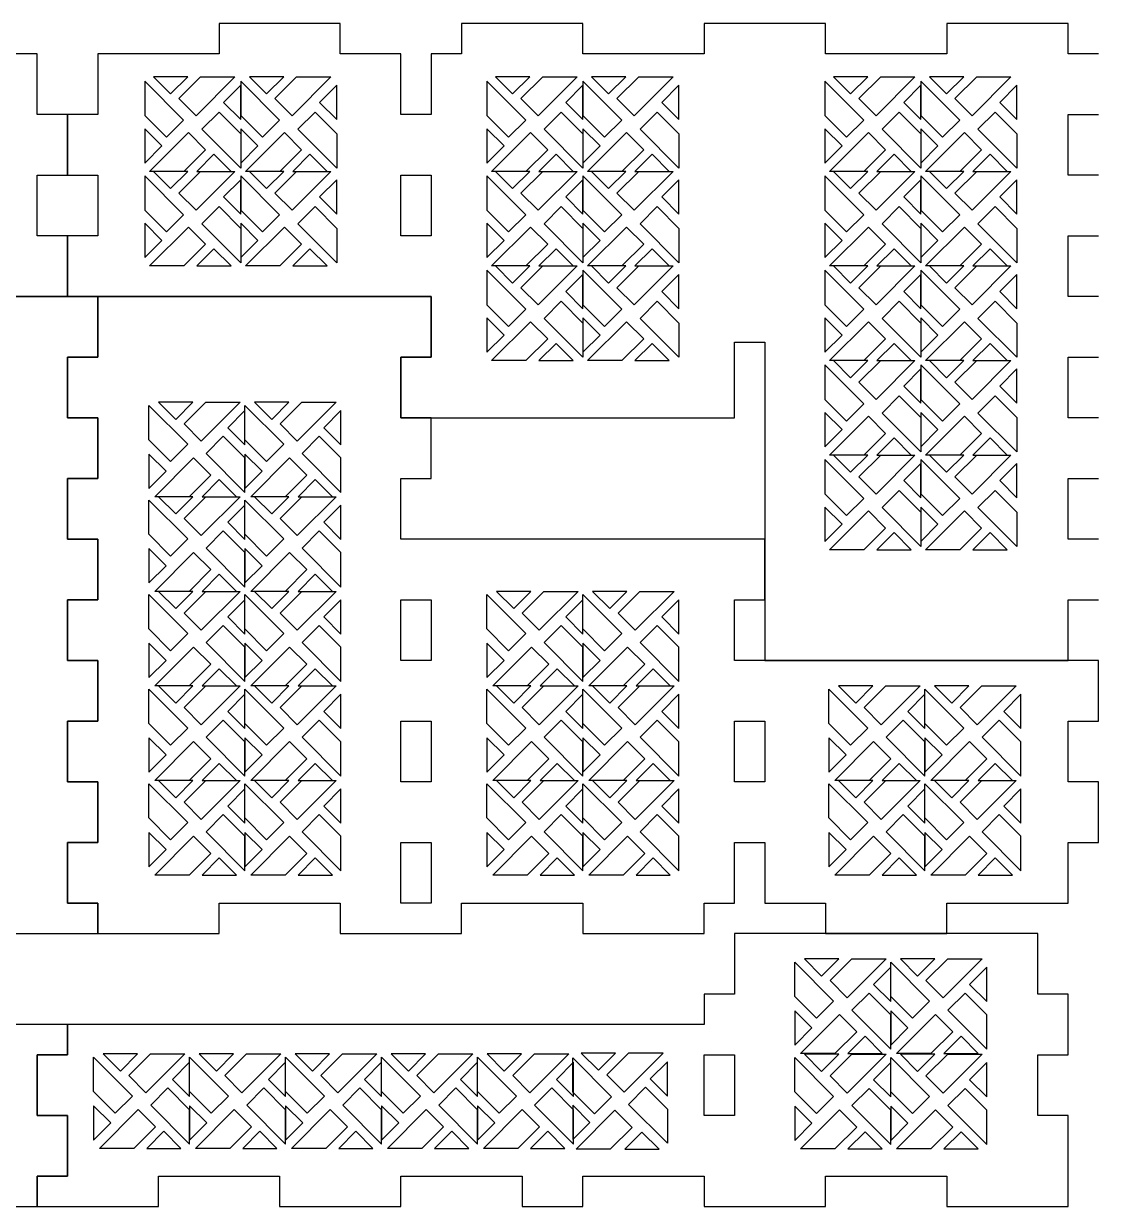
# Model space of a CAD drawing. Extents: x 0 to 1616, y 1148 to 1701.
# Drawn here: x 462 to 964, y 1148 to 1701 of the extents above; entities that cross this region are included whole.
import ezdxf

# ---------------------------------------------------------------- set-up
doc = ezdxf.new("R2010")
doc.units = 0
doc.layers.add('A0134_Printing]', color=7, linetype='CONTINUOUS')

msp = doc.modelspace()

# ---------------------------------------------------------------- linework, layer by layer
at = {"layer": 'A0134_Printing]', "color": 1}
for points in [[(963.904976, 1686.491958), (949.730976, 1686.491958), (949.730976, 1700.664957), (893.037978, 1700.664957), (893.037978, 1686.491958), (836.344979, 1686.491958), (836.344979, 1700.664957), (779.652981, 1700.664957), (779.652981, 1686.491958), (722.958982, 1686.491958), (722.958982, 1700.664957), (666.266983, 1700.664957), (666.266983, 1686.491958), (652.093984, 1686.491958), (652.093984, 1658.144959), (637.919984, 1658.144959), (637.919984, 1686.491958), (609.573985, 1686.491958), (609.573985, 1700.664957), (552.880986, 1700.664957), (552.880986, 1686.491958), (496.187988, 1686.491958), (496.187988, 1658.144959), (482.014988, 1658.144959), (482.014988, 1629.798959), (496.187988, 1629.798959), (496.187988, 1601.45196), (482.014988, 1601.45196), (482.014988, 1573.105961), (637.919984, 1573.105961), (652.093984, 1573.105961), (652.093984, 1544.759961), (637.919984, 1544.759961), (637.919984, 1516.412962), (793.82598, 1516.412962), (793.82598, 1551.845961), (807.99898, 1551.845961), (807.99898, 1403.026965), (949.730976, 1403.026965), (949.730976, 1431.373964), (963.904976, 1431.373964)], [(326.108992, 1573.105961), (482.014988, 1573.105961), (482.014988, 1601.45196), (467.841988, 1601.45196), (467.841988, 1629.798959), (482.014988, 1629.798959), (482.014988, 1658.144959), (467.841988, 1658.144959), (467.841988, 1686.491958), (411.14899, 1686.491958)], [(963.904976, 1629.798959), (949.730976, 1629.798959), (949.730976, 1658.144959), (963.904976, 1658.144959)], [(963.904976, 1573.105961), (949.730976, 1573.105961), (949.730976, 1601.45196), (963.904976, 1601.45196)], [(425.321989, 1275.467968), (496.187988, 1275.467968), (496.187988, 1289.640968), (482.014988, 1289.640968), (482.014988, 1317.987967), (496.187988, 1317.987967), (496.187988, 1346.333966), (482.014988, 1346.333966), (482.014988, 1374.680966), (496.187988, 1374.680966), (496.187988, 1403.026965), (482.014988, 1403.026965), (482.014988, 1431.373964), (496.187988, 1431.373964), (496.187988, 1459.719964), (482.014988, 1459.719964), (482.014988, 1488.066963), (496.187988, 1488.066963), (496.187988, 1516.412962), (482.014988, 1516.412962), (482.014988, 1544.759961), (496.187988, 1544.759961), (496.187988, 1573.105961), (326.108992, 1573.105961)], [(963.904976, 1516.412962), (949.730976, 1516.412962), (949.730976, 1544.759961), (963.904976, 1544.759961)], [(963.904976, 1459.719964), (949.730976, 1459.719964), (949.730976, 1488.066963), (963.904976, 1488.066963)], [(425.321989, 1147.908971), (467.840988, 1147.908971), (467.840988, 1162.081971), (482.014988, 1162.081971), (482.014988, 1190.42897), (467.841988, 1190.42897), (467.841988, 1218.77497), (482.014988, 1218.77497), (482.014988, 1232.947969), (170.203996, 1232.947969)]]:
    msp.add_lwpolyline(points, dxfattribs=at)
at = {"layer": 'A0134_Printing]', "color": 4}
for points in [[(538.232687, 1675.811358), (522.194687, 1675.811358), (530.213687, 1667.787358)], [(583.101885, 1675.811358), (567.063886, 1675.811358), (575.082886, 1667.787358)], [(698.119983, 1675.811358), (682.081983, 1675.811358), (690.100983, 1667.787358)], [(742.989181, 1675.811358), (726.951182, 1675.811358), (734.970182, 1667.787358)], [(856.095779, 1675.811358), (840.057779, 1675.811358), (848.076779, 1667.787358)], [(900.964977, 1675.811358), (884.926978, 1675.811358), (892.945978, 1667.787358)], [(555.048686, 1663.883758), (563.067686, 1655.859759), (563.067686, 1671.907758)], [(599.917785, 1663.883758), (607.936785, 1655.859759), (607.936785, 1671.907758)], [(714.935882, 1663.883758), (722.954882, 1655.859759), (722.954882, 1671.907758)], [(759.805081, 1663.883758), (767.824081, 1655.859759), (767.824081, 1671.907758)], [(872.911778, 1663.883758), (880.930778, 1655.859759), (880.930778, 1671.907758)], [(917.780877, 1663.883758), (925.799877, 1655.859759), (925.799877, 1671.907758)], [(518.198887, 1651.572359), (518.198887, 1635.525359), (526.217887, 1643.548359)], [(563.068086, 1651.572359), (563.068086, 1635.525359), (571.087086, 1643.548359)], [(678.086083, 1651.572359), (678.086083, 1635.525359), (686.105083, 1643.548359)], [(722.955282, 1651.572359), (722.955282, 1635.525359), (730.974282, 1643.548359)], [(836.061979, 1651.572359), (836.061979, 1635.525359), (844.080979, 1643.548359)], [(880.931178, 1651.572359), (880.931178, 1635.525359), (888.950178, 1643.548359)], [(550.537186, 1639.631759), (542.518186, 1631.607759), (558.556186, 1631.607759)], [(595.406385, 1639.631759), (587.387385, 1631.607759), (603.425385, 1631.607759)], [(710.424382, 1639.631759), (702.405382, 1631.607759), (718.443382, 1631.607759)], [(755.293581, 1639.631759), (747.274581, 1631.607759), (763.312581, 1631.607759)], [(868.400278, 1639.631759), (860.381278, 1631.607759), (876.419278, 1631.607759)], [(913.269477, 1639.631759), (905.250477, 1631.607759), (921.288477, 1631.607759)], [(538.232687, 1631.608159), (522.194687, 1631.608159), (530.213687, 1623.584159)], [(583.101885, 1631.608159), (567.063886, 1631.608159), (575.082886, 1623.584159)], [(698.119983, 1631.608159), (682.081983, 1631.608159), (690.100983, 1623.584159)], [(742.989181, 1631.608159), (726.951182, 1631.608159), (734.970182, 1623.584159)], [(856.095779, 1631.608159), (840.057779, 1631.608159), (848.076779, 1623.584159)], [(900.964977, 1631.608159), (884.926978, 1631.608159), (892.945978, 1623.584159)], [(555.048686, 1619.68046), (563.067686, 1611.65646), (563.067686, 1627.704459)], [(599.917785, 1619.68046), (607.936785, 1611.65646), (607.936785, 1627.704459)], [(714.935882, 1619.68046), (722.954882, 1611.65646), (722.954882, 1627.704459)], [(759.805081, 1619.68046), (767.824081, 1611.65646), (767.824081, 1627.704459)], [(872.911778, 1619.68046), (880.930778, 1611.65646), (880.930778, 1627.704459)], [(917.780877, 1619.68046), (925.799877, 1611.65646), (925.799877, 1627.704459)], [(518.198887, 1607.36906), (518.198887, 1591.32206), (526.217887, 1599.34506)], [(563.068086, 1607.36906), (563.068086, 1591.32206), (571.087086, 1599.34506)], [(678.086083, 1607.36906), (678.086083, 1591.32206), (686.105083, 1599.34506)], [(722.955282, 1607.36906), (722.955282, 1591.32206), (730.974282, 1599.34506)], [(836.061979, 1607.36906), (836.061979, 1591.32206), (844.080979, 1599.34506)], [(880.931178, 1607.36906), (880.931178, 1591.32206), (888.950178, 1599.34506)], [(550.537186, 1595.42856), (542.518186, 1587.40456), (558.556186, 1587.40456)], [(595.406385, 1595.42856), (587.387385, 1587.40456), (603.425385, 1587.40456)], [(710.424382, 1595.42856), (702.405382, 1587.40456), (718.443382, 1587.40456)], [(755.293581, 1595.42856), (747.274581, 1587.40456), (763.312581, 1587.40456)], [(868.400278, 1595.42856), (860.381278, 1587.40456), (876.419278, 1587.40456)], [(913.269477, 1595.42856), (905.250477, 1587.40456), (921.288477, 1587.40456)], [(698.119983, 1587.40486), (682.081983, 1587.40486), (690.100983, 1579.380861)], [(742.989181, 1587.40486), (726.951182, 1587.40486), (734.970182, 1579.380861)], [(856.095779, 1587.40486), (840.057779, 1587.40486), (848.076779, 1579.380861)], [(900.964977, 1587.40486), (884.926978, 1587.40486), (892.945978, 1579.380861)], [(714.935882, 1575.477261), (722.954882, 1567.453261), (722.954882, 1583.50126)], [(759.805081, 1575.477261), (767.824081, 1567.453261), (767.824081, 1583.50126)], [(872.911778, 1575.477261), (880.930778, 1567.453261), (880.930778, 1583.50126)], [(917.780877, 1575.477261), (925.799877, 1567.453261), (925.799877, 1583.50126)], [(678.086083, 1563.165861), (678.086083, 1547.118861), (686.105083, 1555.141861)], [(722.955282, 1563.165861), (722.955282, 1547.118861), (730.974282, 1555.141861)], [(836.061979, 1563.165861), (836.061979, 1547.118861), (844.080979, 1555.141861)], [(880.931178, 1563.165861), (880.931178, 1547.118861), (888.950178, 1555.141861)], [(710.424382, 1551.225261), (702.405382, 1543.201261), (718.443382, 1543.201261)], [(755.293581, 1551.225261), (747.274581, 1543.201261), (763.312581, 1543.201261)], [(868.400278, 1551.225261), (860.381278, 1543.201261), (876.419278, 1543.201261)], [(913.269477, 1551.225261), (905.250477, 1543.201261), (921.288477, 1543.201261)], [(856.095779, 1543.201661), (840.057779, 1543.201661), (848.076779, 1535.177662)], [(900.964977, 1543.201661), (884.926978, 1543.201661), (892.945978, 1535.177662)], [(872.911778, 1531.273962), (880.930778, 1523.249962), (880.930778, 1539.297962)], [(917.780877, 1531.273962), (925.799877, 1523.249962), (925.799877, 1539.297962)], [(532.649687, 1515.724462), (540.668686, 1523.748462), (524.630687, 1523.748462)], [(577.518886, 1515.724462), (585.537885, 1523.748462), (569.499886, 1523.748462)], [(564.987986, 1503.783862), (564.987986, 1519.830862), (556.968986, 1511.807862)], [(609.857185, 1503.783862), (609.857185, 1519.830862), (601.838185, 1511.807862)], [(836.061979, 1518.962562), (836.061979, 1502.915562), (844.080979, 1510.938562)], [(880.931178, 1518.962562), (880.931178, 1502.915562), (888.950178, 1510.938562)], [(868.400278, 1507.022062), (860.381278, 1498.998063), (876.419278, 1498.998063)], [(913.269477, 1507.022062), (905.250477, 1498.998063), (921.288477, 1498.998063)], [(528.138187, 1491.472363), (520.119187, 1499.496363), (520.119187, 1483.448363)], [(573.007286, 1491.472363), (564.988286, 1499.496363), (564.988286, 1483.448363)], [(856.095779, 1498.998363), (840.057779, 1498.998363), (848.076779, 1490.974363)], [(900.964977, 1498.998363), (884.926978, 1498.998363), (892.945978, 1490.974363)], [(872.911778, 1487.070763), (880.930778, 1479.046763), (880.930778, 1495.094763)], [(917.780877, 1487.070763), (925.799877, 1479.046763), (925.799877, 1495.094763)], [(544.954086, 1479.544763), (560.992086, 1479.544763), (552.973086, 1487.568763)], [(589.823285, 1479.544763), (605.861285, 1479.544763), (597.842285, 1487.568763)], [(532.649687, 1471.521163), (540.668686, 1479.545163), (524.630687, 1479.545163)], [(577.518886, 1471.521163), (585.537885, 1479.545163), (569.499886, 1479.545163)], [(564.987986, 1459.580664), (564.987986, 1475.627663), (556.968986, 1467.604663)], [(609.857185, 1459.580664), (609.857185, 1475.627663), (601.838185, 1467.604663)], [(836.061979, 1474.759363), (836.061979, 1458.712364), (844.080979, 1466.735363)], [(880.931178, 1474.759363), (880.931178, 1458.712364), (888.950178, 1466.735363)], [(868.400278, 1462.818763), (860.381278, 1454.794764), (876.419278, 1454.794764)], [(913.269477, 1462.818763), (905.250477, 1454.794764), (921.288477, 1454.794764)], [(528.138187, 1447.269164), (520.119187, 1455.293164), (520.119187, 1439.245164)], [(573.007286, 1447.269164), (564.988286, 1455.293164), (564.988286, 1439.245164)], [(544.954086, 1435.341564), (560.992086, 1435.341564), (552.973086, 1443.365564)], [(589.823285, 1435.341564), (605.861285, 1435.341564), (597.842285, 1443.365564)], [(532.649687, 1427.317964), (540.668686, 1435.341964), (524.630687, 1435.341964)], [(577.518886, 1427.317964), (585.537885, 1435.341964), (569.499886, 1435.341964)], [(690.625483, 1427.317964), (698.644483, 1435.341964), (682.606483, 1435.341964)], [(735.494682, 1427.317964), (743.513681, 1435.341964), (727.475682, 1435.341964)], [(564.987986, 1415.377265), (564.987986, 1431.424264), (556.968986, 1423.401264)], [(609.857185, 1415.377265), (609.857185, 1431.424264), (601.838185, 1423.401264)], [(722.963782, 1415.377265), (722.963782, 1431.424264), (714.944782, 1423.401264)], [(767.832981, 1415.377265), (767.832981, 1431.424264), (759.813981, 1423.401264)], [(528.138187, 1403.065865), (520.119187, 1411.089865), (520.119187, 1395.041865)], [(573.007286, 1403.065865), (564.988286, 1411.089865), (564.988286, 1395.041865)], [(686.113983, 1403.065865), (678.094983, 1411.089865), (678.094983, 1395.041865)], [(730.983182, 1403.065865), (722.964182, 1411.089865), (722.964182, 1395.041865)], [(544.954086, 1391.138265), (560.992086, 1391.138265), (552.973086, 1399.162265)], [(589.823285, 1391.138265), (605.861285, 1391.138265), (597.842285, 1399.162265)], [(702.929882, 1391.138265), (718.967882, 1391.138265), (710.948882, 1399.162265)], [(747.799081, 1391.138265), (763.837081, 1391.138265), (755.818081, 1399.162265)], [(532.649687, 1383.114565), (540.668686, 1391.138565), (524.630687, 1391.138565)], [(577.518886, 1383.114565), (585.537885, 1391.138565), (569.499886, 1391.138565)], [(690.625483, 1383.114565), (698.644483, 1391.138565), (682.606483, 1391.138565)], [(735.494682, 1383.114565), (743.513681, 1391.138565), (727.475682, 1391.138565)], [(850.512779, 1383.114565), (858.531779, 1391.138565), (842.493779, 1391.138565)], [(895.381978, 1383.114565), (903.400977, 1391.138565), (887.362978, 1391.138565)], [(564.987986, 1371.174066), (564.987986, 1387.221065), (556.968986, 1379.198066)], [(609.857185, 1371.174066), (609.857185, 1387.221065), (601.838185, 1379.198066)], [(722.963782, 1371.174066), (722.963782, 1387.221065), (714.944782, 1379.198066)], [(767.832981, 1371.174066), (767.832981, 1387.221065), (759.813981, 1379.198066)], [(882.851078, 1371.174066), (882.851078, 1387.221065), (874.832078, 1379.198066)], [(927.720277, 1371.174066), (927.720277, 1387.221065), (919.701277, 1379.198066)], [(528.138187, 1358.862666), (520.119187, 1366.886666), (520.119187, 1350.838666)], [(573.007286, 1358.862666), (564.988286, 1366.886666), (564.988286, 1350.838666)], [(686.113983, 1358.862666), (678.094983, 1366.886666), (678.094983, 1350.838666)], [(730.983182, 1358.862666), (722.964182, 1366.886666), (722.964182, 1350.838666)], [(846.001279, 1358.862666), (837.982279, 1366.886666), (837.982279, 1350.838666)], [(890.870378, 1358.862666), (882.851378, 1366.886666), (882.851378, 1350.838666)], [(544.954086, 1346.935066), (560.992086, 1346.935066), (552.973086, 1354.959066)], [(589.823285, 1346.935066), (605.861285, 1346.935066), (597.842285, 1354.959066)], [(702.929882, 1346.935066), (718.967882, 1346.935066), (710.948882, 1354.959066)], [(747.799081, 1346.935066), (763.837081, 1346.935066), (755.818081, 1354.959066)], [(862.817178, 1346.935066), (878.855178, 1346.935066), (870.836178, 1354.959066)], [(907.686377, 1346.935066), (923.724377, 1346.935066), (915.705377, 1354.959066)], [(532.649687, 1338.911367), (540.668686, 1346.935366), (524.630687, 1346.935366)], [(577.518886, 1338.911367), (585.537885, 1346.935366), (569.499886, 1346.935366)], [(690.625483, 1338.911367), (698.644483, 1346.935366), (682.606483, 1346.935366)], [(735.494682, 1338.911367), (743.513681, 1346.935366), (727.475682, 1346.935366)], [(850.512779, 1338.911367), (858.531779, 1346.935366), (842.493779, 1346.935366)], [(895.381978, 1338.911367), (903.400977, 1346.935366), (887.362978, 1346.935366)], [(564.987986, 1326.970767), (564.987986, 1343.017766), (556.968986, 1334.994767)], [(609.857185, 1326.970767), (609.857185, 1343.017766), (601.838185, 1334.994767)], [(722.963782, 1326.970767), (722.963782, 1343.017766), (714.944782, 1334.994767)], [(767.832981, 1326.970767), (767.832981, 1343.017766), (759.813981, 1334.994767)], [(882.851078, 1326.970767), (882.851078, 1343.017766), (874.832078, 1334.994767)], [(927.720277, 1326.970767), (927.720277, 1343.017766), (919.701277, 1334.994767)], [(528.138187, 1314.659367), (520.119187, 1322.683367), (520.119187, 1306.635367)], [(573.007286, 1314.659367), (564.988286, 1322.683367), (564.988286, 1306.635367)], [(686.113983, 1314.659367), (678.094983, 1322.683367), (678.094983, 1306.635367)], [(730.983182, 1314.659367), (722.964182, 1322.683367), (722.964182, 1306.635367)], [(846.001279, 1314.659367), (837.982279, 1322.683367), (837.982279, 1306.635367)], [(890.870378, 1314.659367), (882.851378, 1322.683367), (882.851378, 1306.635367)], [(544.954086, 1302.731767), (560.992086, 1302.731767), (552.973086, 1310.755767)], [(589.823285, 1302.731767), (605.861285, 1302.731767), (597.842285, 1310.755767)], [(702.929882, 1302.731767), (718.967882, 1302.731767), (710.948882, 1310.755767)], [(747.799081, 1302.731767), (763.837081, 1302.731767), (755.818081, 1310.755767)], [(862.817178, 1302.731767), (878.855178, 1302.731767), (870.836178, 1310.755767)], [(907.686377, 1302.731767), (923.724377, 1302.731767), (915.705377, 1310.755767)], [(834.556579, 1255.527969), (842.575579, 1263.551968), (826.537579, 1263.551968)], [(879.425778, 1255.527969), (887.444778, 1263.551968), (871.406778, 1263.551968)], [(866.894878, 1243.587369), (866.894878, 1259.634369), (858.875879, 1251.611369)], [(911.763977, 1243.587369), (911.763977, 1259.634369), (903.744977, 1251.611369)], [(830.044979, 1231.275969), (822.025979, 1239.299969), (822.025979, 1223.251969)], [(874.914178, 1231.275969), (866.895178, 1239.299969), (866.895178, 1223.251969)], [(846.860979, 1219.34837), (862.898978, 1219.34837), (854.879979, 1227.372369)], [(891.730178, 1219.34837), (907.768177, 1219.34837), (899.749178, 1227.372369)], [(506.767887, 1211.14367), (514.786887, 1219.16767), (498.748888, 1219.16767)], [(551.637086, 1211.14367), (559.656086, 1219.16767), (543.618086, 1219.16767)], [(596.506285, 1211.14367), (604.525285, 1219.16767), (588.487285, 1219.16767)], [(641.375484, 1211.14367), (649.394484, 1219.16767), (633.356484, 1219.16767)], [(686.244683, 1211.14367), (694.263683, 1219.16767), (678.225683, 1219.16767)], [(738.209982, 1219.50457), (722.162982, 1219.50457), (730.185982, 1211.48557)], [(834.556579, 1210.96247), (842.575579, 1218.98647), (826.537579, 1218.98647)], [(879.425778, 1210.96247), (887.444778, 1218.98647), (871.406778, 1218.98647)], [(539.106287, 1199.20307), (539.106287, 1215.25007), (531.087287, 1207.22707)], [(583.975385, 1199.20307), (583.975385, 1215.25007), (575.956386, 1207.22707)], [(628.844584, 1199.20307), (628.844584, 1215.25007), (620.825584, 1207.22707)], [(673.713783, 1199.20307), (673.713783, 1215.25007), (665.694783, 1207.22707)], [(718.582982, 1199.20307), (718.582982, 1215.25007), (710.563982, 1207.22707)], [(762.448981, 1199.47067), (762.448981, 1215.50867), (754.424981, 1207.48967)], [(866.894878, 1199.02197), (866.894878, 1215.06897), (858.875879, 1207.04597)], [(911.763977, 1199.02197), (911.763977, 1215.06897), (903.744977, 1207.04597)], [(502.256387, 1186.89157), (494.237388, 1194.91557), (494.237388, 1178.867571)], [(547.125586, 1186.89157), (539.106587, 1194.91557), (539.106587, 1178.867571)], [(591.994785, 1186.89157), (583.975785, 1194.91557), (583.975785, 1178.867571)], [(636.863984, 1186.89157), (628.844984, 1194.91557), (628.844984, 1178.867571)], [(681.733183, 1186.89157), (673.714183, 1194.91557), (673.714183, 1178.867571)], [(726.269382, 1187.16627), (718.245382, 1195.18527), (718.245382, 1179.147271)], [(830.044979, 1186.71057), (822.025979, 1194.73457), (822.025979, 1178.686571)], [(874.914178, 1186.71057), (866.895178, 1194.73457), (866.895178, 1178.686571)], [(519.072287, 1174.964071), (535.110287, 1174.964071), (527.091287, 1182.98807)], [(563.941486, 1174.964071), (579.979486, 1174.964071), (571.960486, 1182.98807)], [(608.810685, 1174.964071), (624.848684, 1174.964071), (616.829685, 1182.98807)], [(653.679884, 1174.964071), (669.717883, 1174.964071), (661.698883, 1182.98807)], [(698.549083, 1174.964071), (714.587082, 1174.964071), (706.568082, 1182.98807)], [(750.521381, 1182.65477), (742.497381, 1174.635771), (758.545381, 1174.635771)], [(846.860979, 1174.782971), (862.898978, 1174.782971), (854.879979, 1182.80697)], [(891.730178, 1174.782971), (907.768177, 1174.782971), (899.749178, 1182.80697)]]:
    msp.add_lwpolyline(points, close=True, dxfattribs=at)
at = {"layer": 'A0134_Printing]', "color": 1}
for points in [[(534.116387, 1665.664958), (544.299386, 1675.810958), (560.337386, 1675.810958), (542.178386, 1657.640959)], [(578.985586, 1665.664958), (589.168585, 1675.810958), (605.206585, 1675.810958), (587.046585, 1657.640959)], [(694.003683, 1665.664958), (704.186682, 1675.810958), (720.224682, 1675.810958), (702.064682, 1657.640959)], [(738.872882, 1665.664958), (749.055881, 1675.810958), (765.093881, 1675.810958), (746.933881, 1657.640959)], [(851.979479, 1665.664958), (862.162478, 1675.810958), (878.200478, 1675.810958), (860.041478, 1657.640959)], [(896.848678, 1665.664958), (907.031677, 1675.810958), (923.069677, 1675.810958), (904.909677, 1657.640959)], [(518.198887, 1657.691759), (528.339887, 1647.545759), (536.358887, 1655.568759), (518.198887, 1673.781758)], [(563.068086, 1657.691759), (573.209086, 1647.545759), (581.228085, 1655.568759), (563.068086, 1673.781758)], [(678.086083, 1657.691759), (688.227083, 1647.545759), (696.246083, 1655.568759), (678.086083, 1673.781758)], [(722.955282, 1657.691759), (733.096282, 1647.545759), (741.115281, 1655.568759), (722.955282, 1673.781758)], [(836.061979, 1657.691759), (846.202979, 1647.545759), (854.221979, 1655.568759), (836.061979, 1673.781758)], [(880.931178, 1657.691759), (891.072178, 1647.545759), (899.091178, 1655.568759), (880.931178, 1673.781758)], [(563.076686, 1633.126259), (544.916686, 1651.296259), (552.935686, 1659.362259), (563.076686, 1649.131259)], [(607.945785, 1633.126259), (589.785785, 1651.296259), (597.804785, 1659.362259), (607.945785, 1649.131259)], [(722.963882, 1633.126259), (704.803882, 1651.296259), (712.822882, 1659.362259), (722.963882, 1649.131259)], [(767.833081, 1633.126259), (749.673081, 1651.296259), (757.692081, 1659.362259), (767.833081, 1649.131259)], [(880.939778, 1633.126259), (862.779778, 1651.296259), (870.798778, 1659.362259), (880.939778, 1649.131259)], [(925.808877, 1633.126259), (907.648877, 1651.296259), (915.667877, 1659.362259), (925.808877, 1649.131259)], [(536.438487, 1631.608159), (520.400487, 1631.608159), (538.602487, 1649.778159), (546.621486, 1641.754159)], [(581.307685, 1631.608159), (565.269686, 1631.608159), (583.471685, 1649.778159), (591.490685, 1641.754159)], [(696.325783, 1631.608159), (680.287783, 1631.608159), (698.489783, 1649.778159), (706.508782, 1641.754159)], [(741.194881, 1631.608159), (725.156882, 1631.608159), (743.358881, 1649.778159), (751.377881, 1641.754159)], [(854.301579, 1631.608159), (838.263579, 1631.608159), (856.465579, 1649.778159), (864.484578, 1641.754159)], [(899.170778, 1631.608159), (883.132778, 1631.608159), (901.334777, 1649.778159), (909.353777, 1641.754159)], [(534.116387, 1621.461759), (544.299386, 1631.607759), (560.337386, 1631.607759), (542.178386, 1613.43776)], [(578.985586, 1621.461759), (589.168585, 1631.607759), (605.206585, 1631.607759), (587.046585, 1613.43776)], [(694.003683, 1621.461759), (704.186682, 1631.607759), (720.224682, 1631.607759), (702.064682, 1613.43776)], [(738.872882, 1621.461759), (749.055881, 1631.607759), (765.093881, 1631.607759), (746.933881, 1613.43776)], [(851.979479, 1621.461759), (862.162478, 1631.607759), (878.200478, 1631.607759), (860.041478, 1613.43776)], [(896.848678, 1621.461759), (907.031677, 1631.607759), (923.069677, 1631.607759), (904.909677, 1613.43776)], [(518.198887, 1613.48846), (528.339887, 1603.34246), (536.358887, 1611.36546), (518.198887, 1629.578459)], [(563.068086, 1613.48846), (573.209086, 1603.34246), (581.228085, 1611.36546), (563.068086, 1629.578459)], [(637.919984, 1629.798959), (652.092984, 1629.798959), (652.092984, 1601.45296), (637.919984, 1601.45296)], [(678.086083, 1613.48846), (688.227083, 1603.34246), (696.246083, 1611.36546), (678.086083, 1629.578459)], [(722.955282, 1613.48846), (733.096282, 1603.34246), (741.115281, 1611.36546), (722.955282, 1629.578459)], [(836.061979, 1613.48846), (846.202979, 1603.34246), (854.221979, 1611.36546), (836.061979, 1629.578459)], [(880.931178, 1613.48846), (891.072178, 1603.34246), (899.091178, 1611.36546), (880.931178, 1629.578459)], [(563.076686, 1588.92306), (544.916686, 1607.09306), (552.935686, 1615.15906), (563.076686, 1604.92806)], [(607.945785, 1588.92306), (589.785785, 1607.09306), (597.804785, 1615.15906), (607.945785, 1604.92806)], [(722.963882, 1588.92306), (704.803882, 1607.09306), (712.822882, 1615.15906), (722.963882, 1604.92806)], [(767.833081, 1588.92306), (749.673081, 1607.09306), (757.692081, 1615.15906), (767.833081, 1604.92806)], [(880.939778, 1588.92306), (862.779778, 1607.09306), (870.798778, 1615.15906), (880.939778, 1604.92806)], [(925.808877, 1588.92306), (907.648877, 1607.09306), (915.667877, 1615.15906), (925.808877, 1604.92806)], [(536.438487, 1587.40486), (520.400487, 1587.40486), (538.602487, 1605.57486), (546.621486, 1597.55086)], [(581.307685, 1587.40486), (565.269686, 1587.40486), (583.471685, 1605.57486), (591.490685, 1597.55086)], [(696.325783, 1587.40486), (680.287783, 1587.40486), (698.489783, 1605.57486), (706.508782, 1597.55086)], [(741.194881, 1587.40486), (725.156882, 1587.40486), (743.358881, 1605.57486), (751.377881, 1597.55086)], [(854.301579, 1587.40486), (838.263579, 1587.40486), (856.465579, 1605.57486), (864.484578, 1597.55086)], [(899.170778, 1587.40486), (883.132778, 1587.40486), (901.334777, 1605.57486), (909.353777, 1597.55086)], [(694.003683, 1577.258461), (704.186682, 1587.40446), (720.224682, 1587.40446), (702.064682, 1569.234461)], [(738.872882, 1577.258461), (749.055881, 1587.40446), (765.093881, 1587.40446), (746.933881, 1569.234461)], [(851.979479, 1577.258461), (862.162478, 1587.40446), (878.200478, 1587.40446), (860.041478, 1569.234461)], [(896.848678, 1577.258461), (907.031677, 1587.40446), (923.069677, 1587.40446), (904.909677, 1569.234461)], [(678.086083, 1569.285261), (688.227083, 1559.139261), (696.246083, 1567.162261), (678.086083, 1585.37526)], [(722.955282, 1569.285261), (733.096282, 1559.139261), (741.115281, 1567.162261), (722.955282, 1585.37526)], [(836.061979, 1569.285261), (846.202979, 1559.139261), (854.221979, 1567.162261), (836.061979, 1585.37526)], [(880.931178, 1569.285261), (891.072178, 1559.139261), (899.091178, 1567.162261), (880.931178, 1585.37526)], [(482.014988, 1544.759961), (482.014988, 1516.412962), (496.187988, 1516.412962), (496.187988, 1488.066963), (482.014988, 1488.066963), (482.014988, 1459.719964), (496.187988, 1459.719964), (496.187988, 1431.373964), (482.014988, 1431.373964), (482.014988, 1403.026965), (496.187988, 1403.026965), (496.187988, 1374.680966), (482.014988, 1374.680966), (482.014988, 1346.333966), (496.187988, 1346.333966), (496.187988, 1317.987967), (482.014988, 1317.987967), (482.014988, 1289.640968), (496.187988, 1289.640968), (496.187988, 1275.467968), (552.880986, 1275.467968), (552.880986, 1289.640968), (609.573985, 1289.640968), (609.573985, 1275.467968), (666.266983, 1275.467968), (666.266983, 1289.640968), (722.959982, 1289.640968), (722.959982, 1275.467968), (779.651981, 1275.467968), (779.651981, 1289.640968), (793.82598, 1289.640968), (793.82598, 1317.987967), (807.99898, 1317.987967), (807.99898, 1289.640968), (836.344979, 1289.640968), (836.344979, 1275.467968), (893.037978, 1275.467968), (893.037978, 1289.640968), (949.730976, 1289.640968), (949.730976, 1317.987967), (963.903976, 1317.987967), (963.903976, 1346.333966), (949.730976, 1346.333966), (949.730976, 1374.680966), (963.903976, 1374.680966), (963.903976, 1403.026965), (807.99898, 1403.026965), (793.82598, 1403.026965), (793.82598, 1431.373964), (807.99898, 1431.373964), (807.99898, 1459.719964), (652.092984, 1459.719964), (637.919984, 1459.719964), (637.919984, 1488.066963), (652.092984, 1488.066963), (652.092984, 1516.412962), (637.919984, 1516.412962), (637.919984, 1544.759961), (652.092984, 1544.759961), (652.092984, 1573.105961), (496.187988, 1573.105961), (496.187988, 1544.759961)], [(722.963882, 1544.719761), (704.803882, 1562.889761), (712.822882, 1570.955761), (722.963882, 1560.724761)], [(767.833081, 1544.719761), (749.673081, 1562.889761), (757.692081, 1570.955761), (767.833081, 1560.724761)], [(880.939778, 1544.719761), (862.779778, 1562.889761), (870.798778, 1570.955761), (880.939778, 1560.724761)], [(925.808877, 1544.719761), (907.648877, 1562.889761), (915.667877, 1570.955761), (925.808877, 1560.724761)], [(696.325783, 1543.201661), (680.287783, 1543.201661), (698.489783, 1561.371661), (706.508782, 1553.347661)], [(741.194881, 1543.201661), (725.156882, 1543.201661), (743.358881, 1561.371661), (751.377881, 1553.347661)], [(854.301579, 1543.201661), (838.263579, 1543.201661), (856.465579, 1561.371661), (864.484578, 1553.347661)], [(899.170778, 1543.201661), (883.132778, 1543.201661), (901.334777, 1561.371661), (909.353777, 1553.347661)], [(851.979479, 1533.055262), (862.162478, 1543.201261), (878.200478, 1543.201261), (860.041478, 1525.031262)], [(896.848678, 1533.055262), (907.031677, 1543.201261), (923.069677, 1543.201261), (904.909677, 1525.031262)], [(836.061979, 1525.081962), (846.202979, 1514.935962), (854.221979, 1522.958962), (836.061979, 1541.171961)], [(880.931178, 1525.081962), (891.072178, 1514.935962), (899.091178, 1522.958962), (880.931178, 1541.171961)], [(880.939778, 1500.516562), (862.779778, 1518.686562), (870.798778, 1526.752562), (880.939778, 1516.521562)], [(925.808877, 1500.516562), (907.648877, 1518.686562), (915.667877, 1526.752562), (925.808877, 1516.521562)], [(520.110187, 1522.229862), (538.270187, 1504.059862), (530.251187, 1495.993863), (520.110187, 1506.224862)], [(546.748286, 1523.748162), (562.786286, 1523.748162), (544.584286, 1505.578162), (536.565287, 1513.602162)], [(564.979386, 1522.229862), (583.139385, 1504.059862), (575.120386, 1495.993863), (564.979386, 1506.224862)], [(591.617485, 1523.748162), (607.655485, 1523.748162), (589.453485, 1505.578162), (581.434485, 1513.602162)], [(854.301579, 1498.998363), (838.263579, 1498.998363), (856.465579, 1517.168362), (864.484578, 1509.144362)], [(899.170778, 1498.998363), (883.132778, 1498.998363), (901.334777, 1517.168362), (909.353777, 1509.144362)], [(564.987986, 1497.664563), (554.846986, 1507.810562), (546.827986, 1499.787563), (564.987986, 1481.574563)], [(609.857185, 1497.664563), (599.716185, 1507.810562), (591.697185, 1499.787563), (609.857185, 1481.574563)], [(851.979479, 1488.852063), (862.162478, 1498.998063), (878.200478, 1498.998063), (860.041478, 1480.828063)], [(896.848678, 1488.852063), (907.031677, 1498.998063), (923.069677, 1498.998063), (904.909677, 1480.828063)], [(549.070386, 1489.691163), (538.887387, 1479.545163), (522.849387, 1479.545163), (541.009386, 1497.715163)], [(593.939585, 1489.691163), (583.756585, 1479.545163), (567.718586, 1479.545163), (585.877585, 1497.715163)], [(836.061979, 1480.878763), (846.202979, 1470.732763), (854.221979, 1478.755763), (836.061979, 1496.968763)], [(880.931178, 1480.878763), (891.072178, 1470.732763), (899.091178, 1478.755763), (880.931178, 1496.968763)], [(880.939778, 1456.313364), (862.779778, 1474.483363), (870.798778, 1482.549363), (880.939778, 1472.318363)], [(925.808877, 1456.313364), (907.648877, 1474.483363), (915.667877, 1482.549363), (925.808877, 1472.318363)], [(520.110187, 1478.026563), (538.270187, 1459.856564), (530.251187, 1451.790564), (520.110187, 1462.021563)], [(546.748286, 1479.544763), (562.786286, 1479.544763), (544.584286, 1461.374763), (536.565287, 1469.398763)], [(564.979386, 1478.026563), (583.139385, 1459.856564), (575.120386, 1451.790564), (564.979386, 1462.021563)], [(591.617485, 1479.544763), (607.655485, 1479.544763), (589.453485, 1461.374763), (581.434485, 1469.398763)], [(854.301579, 1454.795164), (838.263579, 1454.795164), (856.465579, 1472.965163), (864.484578, 1464.941163)], [(899.170778, 1454.795164), (883.132778, 1454.795164), (901.334777, 1472.965163), (909.353777, 1464.941163)], [(564.987986, 1453.461264), (554.846986, 1463.607263), (546.827986, 1455.584264), (564.987986, 1437.371264)], [(609.857185, 1453.461264), (599.716185, 1463.607263), (591.697185, 1455.584264), (609.857185, 1437.371264)], [(549.070386, 1445.487864), (538.887387, 1435.341864), (522.849387, 1435.341864), (541.009386, 1453.511864)], [(593.939585, 1445.487864), (583.756585, 1435.341864), (567.718586, 1435.341864), (585.877585, 1453.511864)], [(520.110187, 1433.823364), (538.270187, 1415.653365), (530.251187, 1407.587365), (520.110187, 1417.818365)], [(546.748286, 1435.341564), (562.786286, 1435.341564), (544.584286, 1417.171565), (536.565287, 1425.195564)], [(564.979386, 1433.823364), (583.139385, 1415.653365), (575.120386, 1407.587365), (564.979386, 1417.818365)], [(591.617485, 1435.341564), (607.655485, 1435.341564), (589.453485, 1417.171565), (581.434485, 1425.195564)], [(678.086083, 1433.823364), (696.246083, 1415.653365), (688.227083, 1407.587365), (678.086083, 1417.818365)], [(704.724182, 1435.341564), (720.762182, 1435.341564), (702.560182, 1417.171565), (694.541183, 1425.195564)], [(722.955282, 1433.823364), (741.115281, 1415.653365), (733.096282, 1407.587365), (722.955282, 1417.818365)], [(749.593281, 1435.341564), (765.631281, 1435.341564), (747.429281, 1417.171565), (739.410282, 1425.195564)], [(637.919984, 1431.373964), (652.092984, 1431.373964), (652.092984, 1403.027965), (637.919984, 1403.027965)], [(564.987986, 1409.258065), (554.846986, 1419.404065), (546.827986, 1411.381065), (564.987986, 1393.168065)], [(609.857185, 1409.258065), (599.716185, 1419.404065), (591.697185, 1411.381065), (609.857185, 1393.168065)], [(722.963782, 1409.258065), (712.822782, 1419.404065), (704.803782, 1411.381065), (722.963782, 1393.168065)], [(767.832981, 1409.258065), (757.691981, 1419.404065), (749.672981, 1411.381065), (767.832981, 1393.168065)], [(549.070386, 1401.284665), (538.887387, 1391.138665), (522.849387, 1391.138665), (541.009386, 1409.308665)], [(593.939585, 1401.284665), (583.756585, 1391.138665), (567.718586, 1391.138665), (585.877585, 1409.308665)], [(707.046282, 1401.284665), (696.863283, 1391.138665), (680.825283, 1391.138665), (698.985283, 1409.308665)], [(751.915481, 1401.284665), (741.732481, 1391.138665), (725.694482, 1391.138665), (743.854481, 1409.308665)], [(520.110187, 1389.620065), (538.270187, 1371.450066), (530.251187, 1363.384066), (520.110187, 1373.615066)], [(546.748286, 1391.138265), (562.786286, 1391.138265), (544.584286, 1372.968266), (536.565287, 1380.992265)], [(564.979386, 1389.620065), (583.139385, 1371.450066), (575.120386, 1363.384066), (564.979386, 1373.615066)], [(591.617485, 1391.138265), (607.655485, 1391.138265), (589.453485, 1372.968266), (581.434485, 1380.992265)], [(678.086083, 1389.620065), (696.246083, 1371.450066), (688.227083, 1363.384066), (678.086083, 1373.615066)], [(704.724182, 1391.138265), (720.762182, 1391.138265), (702.560182, 1372.968266), (694.541183, 1380.992265)], [(722.955282, 1389.620065), (741.115281, 1371.450066), (733.096282, 1363.384066), (722.955282, 1373.615066)], [(749.593281, 1391.138265), (765.631281, 1391.138265), (747.429281, 1372.968266), (739.410282, 1380.992265)], [(837.973279, 1389.620065), (856.133279, 1371.450066), (848.114279, 1363.384066), (837.973279, 1373.615066)], [(864.611378, 1391.138265), (880.649378, 1391.138265), (862.447378, 1372.968266), (854.428379, 1380.992265)], [(882.842478, 1389.620065), (901.002477, 1371.450066), (892.983478, 1363.384066), (882.842478, 1373.615066)], [(909.480577, 1391.138265), (925.518577, 1391.138265), (907.316577, 1372.968266), (899.297578, 1380.992265)], [(564.987986, 1365.054766), (554.846986, 1375.200766), (546.827986, 1367.177766), (564.987986, 1348.964766)], [(609.857185, 1365.054766), (599.716185, 1375.200766), (591.697185, 1367.177766), (609.857185, 1348.964766)], [(637.919984, 1374.680966), (652.092984, 1374.680966), (652.092984, 1346.333966), (637.919984, 1346.333966)], [(722.963782, 1365.054766), (712.822782, 1375.200766), (704.803782, 1367.177766), (722.963782, 1348.964766)], [(767.832981, 1365.054766), (757.691981, 1375.200766), (749.672981, 1367.177766), (767.832981, 1348.964766)], [(793.82598, 1374.680966), (807.99898, 1374.680966), (807.99898, 1346.333966), (793.82598, 1346.333966)], [(882.851078, 1365.054766), (872.710078, 1375.200766), (864.691078, 1367.177766), (882.851078, 1348.964766)], [(927.720277, 1365.054766), (917.579277, 1375.200766), (909.560277, 1367.177766), (927.720277, 1348.964766)], [(549.070386, 1357.081366), (538.887387, 1346.935366), (522.849387, 1346.935366), (541.009386, 1365.105366)], [(593.939585, 1357.081366), (583.756585, 1346.935366), (567.718586, 1346.935366), (585.877585, 1365.105366)], [(707.046282, 1357.081366), (696.863283, 1346.935366), (680.825283, 1346.935366), (698.985283, 1365.105366)], [(751.915481, 1357.081366), (741.732481, 1346.935366), (725.694482, 1346.935366), (743.854481, 1365.105366)], [(866.933478, 1357.081366), (856.750479, 1346.935366), (840.712479, 1346.935366), (858.872479, 1365.105366)], [(911.802677, 1357.081366), (901.619677, 1346.935366), (885.581678, 1346.935366), (903.740677, 1365.105366)], [(520.110187, 1345.416866), (538.270187, 1327.246867), (530.251187, 1319.180867), (520.110187, 1329.411867)], [(546.748286, 1346.935066), (562.786286, 1346.935066), (544.584286, 1328.765067), (536.565287, 1336.789067)], [(564.979386, 1345.416866), (583.139385, 1327.246867), (575.120386, 1319.180867), (564.979386, 1329.411867)], [(591.617485, 1346.935066), (607.655485, 1346.935066), (589.453485, 1328.765067), (581.434485, 1336.789067)], [(678.086083, 1345.416866), (696.246083, 1327.246867), (688.227083, 1319.180867), (678.086083, 1329.411867)], [(704.724182, 1346.935066), (720.762182, 1346.935066), (702.560182, 1328.765067), (694.541183, 1336.789067)], [(722.955282, 1345.416866), (741.115281, 1327.246867), (733.096282, 1319.180867), (722.955282, 1329.411867)], [(749.593281, 1346.935066), (765.631281, 1346.935066), (747.429281, 1328.765067), (739.410282, 1336.789067)], [(837.973279, 1345.416866), (856.133279, 1327.246867), (848.114279, 1319.180867), (837.973279, 1329.411867)], [(864.611378, 1346.935066), (880.649378, 1346.935066), (862.447378, 1328.765067), (854.428379, 1336.789067)], [(882.842478, 1345.416866), (901.002477, 1327.246867), (892.983478, 1319.180867), (882.842478, 1329.411867)], [(909.480577, 1346.935066), (925.518577, 1346.935066), (907.316577, 1328.765067), (899.297578, 1336.789067)], [(564.987986, 1320.851567), (554.846986, 1330.997567), (546.827986, 1322.974567), (564.987986, 1304.761567)], [(609.857185, 1320.851567), (599.716185, 1330.997567), (591.697185, 1322.974567), (609.857185, 1304.761567)], [(722.963782, 1320.851567), (712.822782, 1330.997567), (704.803782, 1322.974567), (722.963782, 1304.761567)], [(767.832981, 1320.851567), (757.691981, 1330.997567), (749.672981, 1322.974567), (767.832981, 1304.761567)], [(882.851078, 1320.851567), (872.710078, 1330.997567), (864.691078, 1322.974567), (882.851078, 1304.761567)], [(927.720277, 1320.851567), (917.579277, 1330.997567), (909.560277, 1322.974567), (927.720277, 1304.761567)], [(549.070386, 1312.878167), (538.887387, 1302.732167), (522.849387, 1302.732167), (541.009386, 1320.902167)], [(593.939585, 1312.878167), (583.756585, 1302.732167), (567.718586, 1302.732167), (585.877585, 1320.902167)], [(637.919984, 1317.987967), (652.092984, 1317.987967), (652.092984, 1289.641968), (637.919984, 1289.641968)], [(707.046282, 1312.878167), (696.863283, 1302.732167), (680.825283, 1302.732167), (698.985283, 1320.902167)], [(751.915481, 1312.878167), (741.732481, 1302.732167), (725.694482, 1302.732167), (743.854481, 1320.902167)], [(866.933478, 1312.878167), (856.750479, 1302.732167), (840.712479, 1302.732167), (858.872479, 1320.902167)], [(911.802677, 1312.878167), (901.619677, 1302.732167), (885.581678, 1302.732167), (903.740677, 1320.902167)], [(935.557977, 1275.467968), (793.82598, 1275.467968), (793.82598, 1247.121969), (779.652981, 1247.121969), (779.652981, 1232.947969), (482.014988, 1232.947969), (482.014988, 1218.77497), (467.841988, 1218.77497), (467.841988, 1190.42897), (482.014988, 1190.42897), (482.014988, 1162.081971), (467.841988, 1162.081971), (467.841988, 1147.908971), (524.533987, 1147.908971), (524.533987, 1162.081971), (581.226985, 1162.081971), (581.226985, 1147.908971), (637.919984, 1147.908971), (637.919984, 1162.081971), (694.612983, 1162.081971), (694.612983, 1147.908971), (722.959982, 1147.908971), (722.959982, 1162.081971), (779.652981, 1162.081971), (779.652981, 1147.908971), (836.344979, 1147.908971), (836.344979, 1162.081971), (893.037978, 1162.081971), (893.037978, 1147.908971), (949.730976, 1147.908971), (949.730976, 1190.42897), (935.557977, 1190.42897), (935.557977, 1218.77497), (949.730976, 1218.77497), (949.730976, 1247.121969), (935.557977, 1247.121969)], [(822.017079, 1262.033368), (840.177079, 1243.863369), (832.158079, 1235.797369), (822.017079, 1246.028369)], [(848.655179, 1263.551568), (864.693178, 1263.551568), (846.491179, 1245.381569), (838.472179, 1253.405569)], [(866.886278, 1262.033368), (885.046278, 1243.863369), (877.027278, 1235.797369), (866.886278, 1246.028369)], [(893.524378, 1263.551568), (909.562377, 1263.551568), (891.360378, 1245.381569), (883.341378, 1253.405569)], [(866.894878, 1237.467969), (856.753879, 1247.613969), (848.734879, 1239.590969), (866.894878, 1221.377969)], [(911.763977, 1237.467969), (901.622977, 1247.613969), (893.603978, 1239.590969), (911.763977, 1221.377969)], [(850.977379, 1229.494769), (840.794379, 1219.34877), (824.756379, 1219.34877), (842.915379, 1237.518769)], [(895.846478, 1229.494769), (885.663478, 1219.34877), (869.625478, 1219.34877), (887.785478, 1237.518769)], [(494.228488, 1217.64897), (512.388487, 1199.47897), (504.369487, 1191.41297), (494.228488, 1201.64397)], [(520.866587, 1219.16737), (536.904587, 1219.16737), (518.702587, 1200.99737), (510.683587, 1209.02137)], [(539.097687, 1217.64897), (557.257686, 1199.47897), (549.238686, 1191.41297), (539.097687, 1201.64397)], [(565.735686, 1219.16737), (581.773685, 1219.16737), (563.571686, 1200.99737), (555.552686, 1209.02137)], [(583.966785, 1217.64897), (602.126785, 1199.47897), (594.107785, 1191.41297), (583.966785, 1201.64397)], [(610.604885, 1219.16737), (626.642884, 1219.16737), (608.440885, 1200.99737), (600.421885, 1209.02137)], [(628.835984, 1217.64897), (646.995984, 1199.47897), (638.976984, 1191.41297), (628.835984, 1201.64397)], [(655.474084, 1219.16737), (671.512083, 1219.16737), (653.310084, 1200.99737), (645.291084, 1209.02137)], [(673.705183, 1217.64897), (691.865183, 1199.47897), (683.846183, 1191.41297), (673.705183, 1201.64397)], [(700.343282, 1219.16737), (716.381282, 1219.16737), (698.179283, 1200.99737), (690.160283, 1209.02137)], [(718.245682, 1201.26487), (718.245682, 1217.30287), (736.415682, 1199.10087), (728.391682, 1191.08187)], [(744.329281, 1219.50457), (734.183282, 1209.36357), (742.206281, 1201.34457), (760.419281, 1219.50457)], [(793.82598, 1190.42897), (779.652981, 1190.42897), (779.652981, 1218.77497), (793.82598, 1218.77497)], [(822.017079, 1217.46797), (840.177079, 1199.29797), (832.158079, 1191.23197), (822.017079, 1201.46297)], [(848.655179, 1218.98617), (864.693178, 1218.98617), (846.491179, 1200.81617), (838.472179, 1208.84017)], [(866.886278, 1217.46797), (885.046278, 1199.29797), (877.027278, 1191.23197), (866.886278, 1201.46297)], [(893.524378, 1218.98617), (909.562377, 1218.98617), (891.360378, 1200.81617), (883.341378, 1208.84017)], [(539.106287, 1193.08367), (528.965287, 1203.22967), (520.946287, 1195.20667), (539.106287, 1176.993671)], [(583.975385, 1193.08367), (573.834386, 1203.22967), (565.815386, 1195.20667), (583.975385, 1176.993671)], [(628.844584, 1193.08367), (618.703585, 1203.22967), (610.684585, 1195.20667), (628.844584, 1176.993671)], [(673.713783, 1193.08367), (663.572783, 1203.22967), (655.553784, 1195.20667), (673.713783, 1176.993671)], [(718.582982, 1193.08367), (708.441982, 1203.22967), (700.422982, 1195.20667), (718.582982, 1176.993671)], [(752.302581, 1203.58697), (762.448581, 1193.40397), (762.448581, 1177.365971), (744.278581, 1195.52497)], [(866.894878, 1192.90257), (856.753879, 1203.04857), (848.734879, 1195.02557), (866.894878, 1176.812571)], [(911.763977, 1192.90257), (901.622977, 1203.04857), (893.603978, 1195.02557), (911.763977, 1176.812571)], [(523.188687, 1185.11047), (513.005687, 1174.964471), (496.967688, 1174.964471), (515.126687, 1193.13447)], [(568.057886, 1185.11047), (557.874886, 1174.964471), (541.836886, 1174.964471), (559.996886, 1193.13447)], [(612.927085, 1185.11047), (602.744085, 1174.964471), (586.706085, 1174.964471), (604.866085, 1193.13447)], [(657.796284, 1185.11047), (647.613284, 1174.964471), (631.575284, 1174.964471), (649.734284, 1193.13447)], [(702.665482, 1185.11047), (692.482483, 1174.964471), (676.444483, 1174.964471), (694.603483, 1193.13447)], [(719.763882, 1174.626771), (737.933882, 1192.78677), (745.999881, 1184.76777), (735.768882, 1174.626771)], [(850.977379, 1184.92927), (840.794379, 1174.783271), (824.756379, 1174.783271), (842.915379, 1192.95327)], [(895.846478, 1184.92927), (885.663478, 1174.783271), (869.625478, 1174.783271), (887.785478, 1192.95327)]]:
    msp.add_lwpolyline(points, close=True, dxfattribs=at)

doc.saveas('drawing.dxf')
